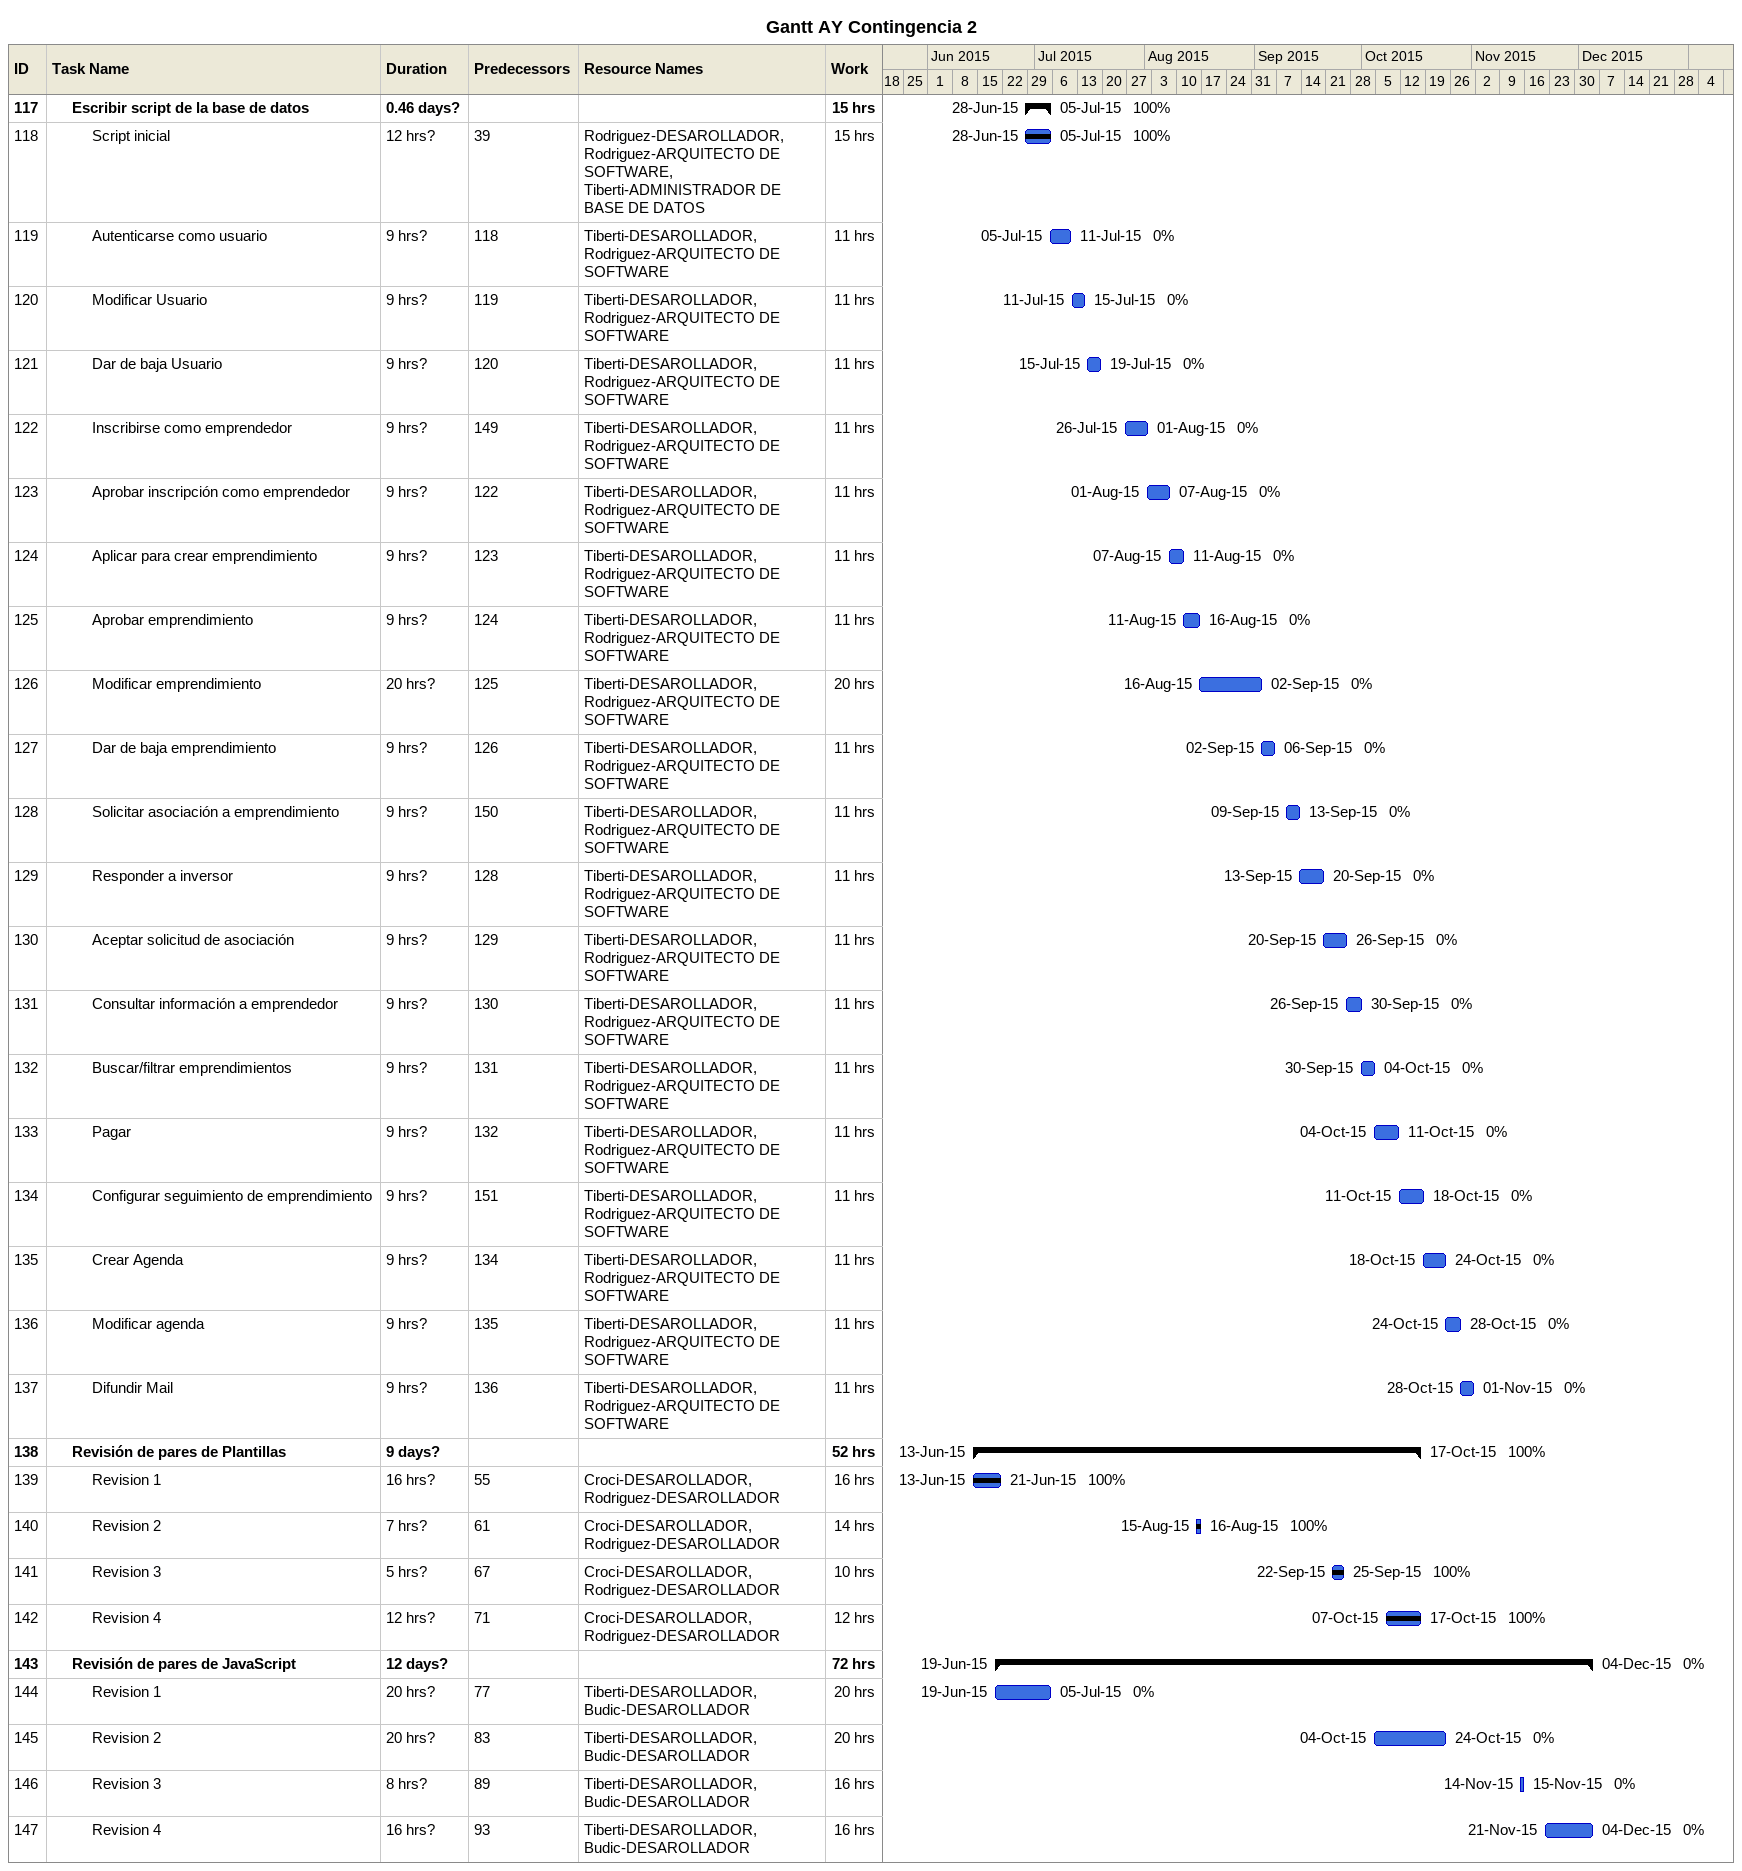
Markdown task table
Gantt AY Contingencia 2

| ID | Level | Task | Duration | Start | Finish | Predecessors | Resources | % complete | Work (h) |
|---|---|---|---|---|---|---|---|---|---|
| 117 | 2 | **Escribir script de la base de datos** | 0.46d? | 2015-06-28 | 2015-07-05 |  |  | 100 | 15 |
| 118 | 3 | Script inicial | 12h? | 2015-06-28 | 2015-07-05 | 39 | Rodriguez-DESAROLLADOR, Rodriguez-ARQUITECTO DE SOFTWARE, Tiberti-ADMINISTRADOR DE BASE DE DATOS | 100 | 15 |
| 119 | 3 | Autenticarse como usuario | 9h? | 2015-07-05 | 2015-07-11 | 118 | Tiberti-DESAROLLADOR, Rodriguez-ARQUITECTO DE SOFTWARE | 0 | 11 |
| 120 | 3 | Modificar Usuario | 9h? | 2015-07-11 | 2015-07-15 | 119 | Tiberti-DESAROLLADOR, Rodriguez-ARQUITECTO DE SOFTWARE | 0 | 11 |
| 121 | 3 | Dar de baja Usuario | 9h? | 2015-07-15 | 2015-07-19 | 120 | Tiberti-DESAROLLADOR, Rodriguez-ARQUITECTO DE SOFTWARE | 0 | 11 |
| 122 | 3 | Inscribirse como emprendedor | 9h? | 2015-07-26 | 2015-08-01 | 149 | Tiberti-DESAROLLADOR, Rodriguez-ARQUITECTO DE SOFTWARE | 0 | 11 |
| 123 | 3 | Aprobar inscripción como emprendedor | 9h? | 2015-08-01 | 2015-08-07 | 122 | Tiberti-DESAROLLADOR, Rodriguez-ARQUITECTO DE SOFTWARE | 0 | 11 |
| 124 | 3 | Aplicar para crear emprendimiento | 9h? | 2015-08-07 | 2015-08-11 | 123 | Tiberti-DESAROLLADOR, Rodriguez-ARQUITECTO DE SOFTWARE | 0 | 11 |
| 125 | 3 | Aprobar emprendimiento | 9h? | 2015-08-11 | 2015-08-16 | 124 | Tiberti-DESAROLLADOR, Rodriguez-ARQUITECTO DE SOFTWARE | 0 | 11 |
| 126 | 3 | Modificar emprendimiento | 20h? | 2015-08-16 | 2015-09-02 | 125 | Tiberti-DESAROLLADOR, Rodriguez-ARQUITECTO DE SOFTWARE | 0 | 20 |
| 127 | 3 | Dar de baja emprendimiento | 9h? | 2015-09-02 | 2015-09-06 | 126 | Tiberti-DESAROLLADOR, Rodriguez-ARQUITECTO DE SOFTWARE | 0 | 11 |
| 128 | 3 | Solicitar asociación a emprendimiento | 9h? | 2015-09-09 | 2015-09-13 | 150 | Tiberti-DESAROLLADOR, Rodriguez-ARQUITECTO DE SOFTWARE | 0 | 11 |
| 129 | 3 | Responder a inversor | 9h? | 2015-09-13 | 2015-09-20 | 128 | Tiberti-DESAROLLADOR, Rodriguez-ARQUITECTO DE SOFTWARE | 0 | 11 |
| 130 | 3 | Aceptar solicitud de asociación | 9h? | 2015-09-20 | 2015-09-26 | 129 | Tiberti-DESAROLLADOR, Rodriguez-ARQUITECTO DE SOFTWARE | 0 | 11 |
| 131 | 3 | Consultar información a emprendedor | 9h? | 2015-09-26 | 2015-09-30 | 130 | Tiberti-DESAROLLADOR, Rodriguez-ARQUITECTO DE SOFTWARE | 0 | 11 |
| 132 | 3 | Buscar/filtrar emprendimientos | 9h? | 2015-09-30 | 2015-10-04 | 131 | Tiberti-DESAROLLADOR, Rodriguez-ARQUITECTO DE SOFTWARE | 0 | 11 |
| 133 | 3 | Pagar | 9h? | 2015-10-04 | 2015-10-11 | 132 | Tiberti-DESAROLLADOR, Rodriguez-ARQUITECTO DE SOFTWARE | 0 | 11 |
| 134 | 3 | Configurar seguimiento de emprendimiento | 9h? | 2015-10-11 | 2015-10-18 | 151 | Tiberti-DESAROLLADOR, Rodriguez-ARQUITECTO DE SOFTWARE | 0 | 11 |
| 135 | 3 | Crear Agenda | 9h? | 2015-10-18 | 2015-10-24 | 134 | Tiberti-DESAROLLADOR, Rodriguez-ARQUITECTO DE SOFTWARE | 0 | 11 |
| 136 | 3 | Modificar agenda | 9h? | 2015-10-24 | 2015-10-28 | 135 | Tiberti-DESAROLLADOR, Rodriguez-ARQUITECTO DE SOFTWARE | 0 | 11 |
| 137 | 3 | Difundir Mail | 9h? | 2015-10-28 | 2015-11-01 | 136 | Tiberti-DESAROLLADOR, Rodriguez-ARQUITECTO DE SOFTWARE | 0 | 11 |
| 138 | 2 | **Revisión de pares de Plantillas** | 9d? | 2015-06-13 | 2015-10-17 |  |  | 100 | 52 |
| 139 | 3 | Revision 1 | 16h? | 2015-06-13 | 2015-06-21 | 55 | Croci-DESAROLLADOR, Rodriguez-DESAROLLADOR | 100 | 16 |
| 140 | 3 | Revision 2 | 7h? | 2015-08-15 | 2015-08-16 | 61 | Croci-DESAROLLADOR, Rodriguez-DESAROLLADOR | 100 | 14 |
| 141 | 3 | Revision 3 | 5h? | 2015-09-22 | 2015-09-25 | 67 | Croci-DESAROLLADOR, Rodriguez-DESAROLLADOR | 100 | 10 |
| 142 | 3 | Revision 4 | 12h? | 2015-10-07 | 2015-10-17 | 71 | Croci-DESAROLLADOR, Rodriguez-DESAROLLADOR | 100 | 12 |
| 143 | 2 | **Revisión de pares de JavaScript** | 12d? | 2015-06-19 | 2015-12-04 |  |  | 0 | 72 |
| 144 | 3 | Revision 1 | 20h? | 2015-06-19 | 2015-07-05 | 77 | Tiberti-DESAROLLADOR, Budic-DESAROLLADOR | 0 | 20 |
| 145 | 3 | Revision 2 | 20h? | 2015-10-04 | 2015-10-24 | 83 | Tiberti-DESAROLLADOR, Budic-DESAROLLADOR | 0 | 20 |
| 146 | 3 | Revision 3 | 8h? | 2015-11-14 | 2015-11-15 | 89 | Tiberti-DESAROLLADOR, Budic-DESAROLLADOR | 0 | 16 |
| 147 | 3 | Revision 4 | 16h? | 2015-11-21 | 2015-12-04 | 93 | Tiberti-DESAROLLADOR, Budic-DESAROLLADOR | 0 | 16 |
